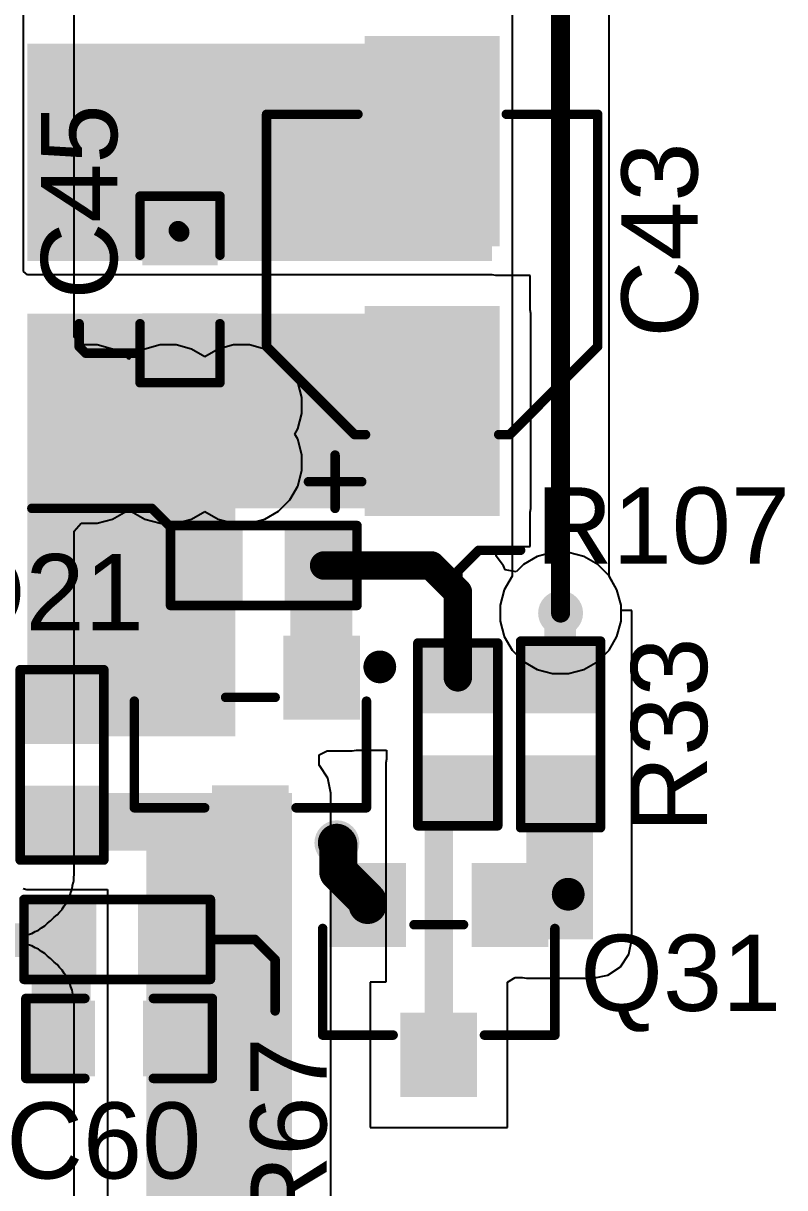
# Model space of a CAD drawing. Header units: millimetres. Extents: x 0 to 214, y 0 to 214.
# Drawn here: x 5.594 to 5.994, y 0.593 to 1.205 of the extents above; entities that cross this region are included whole.
import ezdxf

# ---------------------------------------------------------------- set-up
doc = ezdxf.new("R2010")
doc.units = ezdxf.units.MM
doc.header["$MEASUREMENT"] = 0
for name, color, linetype in [('BottomLayer', 5, 'Continuous'), ('BottomSolder', 6, 'Continuous'), ('TopLayer', 1, 'Continuous'), ('TopOverlay', 2, 'Continuous'), ('TopPaste', 8, 'Continuous'), ('TopSolder', 216, 'Continuous'), ('ViaHoleLayer', 16, 'Continuous')]:
    doc.layers.add(name, color=color, linetype=linetype)
doc.styles.add('Arial', font='', dxfattribs={"height": 0.2})
doc.styles.get('Arial').set_extended_font_data('Arial')

# ---------------------------------------------------------------- blocks, each defined once
blk = doc.blocks.new('SOT_23_217')
at = {"layer": 'TopLayer'}
for points in [[(-0.01614, 0.05748), (0.01614, 0.05748), (0.01614, 0.02126), (-0.01614, 0.02126)], [(-0.05354, -0.02126), (-0.02126, -0.02126), (-0.02126, -0.05748), (-0.05354, -0.05748)], [(0.02126, -0.02126), (0.05354, -0.02126), (0.05354, -0.05748), (0.02126, -0.05748)]]:
    blk.add_hatch(color=1, dxfattribs=at).paths.add_polyline_path(points)
at = {"layer": 'TopPaste'}
for points in [[(-0.01614, 0.05748), (0.01614, 0.05748), (0.01614, 0.02126), (-0.01614, 0.02126)], [(-0.05354, -0.02126), (-0.02126, -0.02126), (-0.02126, -0.05748), (-0.05354, -0.05748)], [(0.02126, -0.02126), (0.05354, -0.02126), (0.05354, -0.05748), (0.02126, -0.05748)]]:
    blk.add_hatch(color=8, dxfattribs=at).paths.add_polyline_path(points)
at = {"layer": 'TopSolder'}
for points in [[(-0.02014, 0.06148), (0.02014, 0.06148), (0.02014, 0.01726), (-0.02014, 0.01726)], [(-0.05754, -0.01726), (-0.01726, -0.01726), (-0.01726, -0.06148), (-0.05754, -0.06148)], [(0.01726, -0.01726), (0.05754, -0.01726), (0.05754, -0.06148), (0.01726, -0.06148)]]:
    blk.add_hatch(color=216, dxfattribs=at).paths.add_polyline_path(points)
at = {"layer": 'TopOverlay', "const_width": 0.005}
for points in [[(-0.024, 0.029), (-0.061, 0.029)], [(-0.061, 0.029), (-0.061, -0.027)], [(0.061, 0.029), (0.024, 0.029)], [(0.061, 0.029), (0.061, -0.027)], [(0.013, -0.029), (-0.013, -0.029)]]:
    blk.add_lwpolyline(points, dxfattribs=at)
at = {"layer": 'TopOverlay'}
for points, const_width in [([(-0.06225, 0.029, 1), (-0.05975, 0.029, 1)], 0.0025), ([(-0.06225, 0.029, 1), (-0.05975, 0.029, 1)], 0.0025), ([(-0.02525, 0.029, 1), (-0.02275, 0.029, 1)], 0.0025), ([(0.02275, 0.029, 1), (0.02525, 0.029, 1)], 0.0025), ([(0.05975, 0.029, 1), (0.06225, 0.029, 1)], 0.0025), ([(0.05975, 0.029, 1), (0.06225, 0.029, 1)], 0.0025), ([(-0.06225, -0.027, 1), (-0.05975, -0.027, 1)], 0.0025), ([(-0.01425, -0.029, 1), (-0.01175, -0.029, 1)], 0.0025), ([(0.01175, -0.029, 1), (0.01425, -0.029, 1)], 0.0025), ([(0.05975, -0.027, 1), (0.06225, -0.027, 1)], 0.0025), ([(-0.06439, -0.045, 1), (-0.07161, -0.045, 1)], 0.01), ([(-0.07411, -0.045, 1), (-0.06911, -0.045, 1)], 0.005), ([(-0.06689, -0.045, 1), (-0.06189, -0.045, 1)], 0.005)]:
    blk.add_lwpolyline(points, format="xyb", close=True, dxfattribs=dict(at, const_width=const_width))
blk = doc.blocks.new('R___0603_229')
at = {"layer": 'TopLayer'}
for points in [[(-0.015, 0.0175), (-0.015, -0.0175), (-0.045, -0.0175), (-0.045, 0.0175)], [(0.045, 0.0175), (0.045, -0.0175), (0.015, -0.0175), (0.015, 0.0175)]]:
    blk.add_hatch(color=1, dxfattribs=at).paths.add_polyline_path(points)
at = {"layer": 'TopPaste'}
for points in [[(-0.015, 0.0175), (-0.015, -0.0175), (-0.045, -0.0175), (-0.045, 0.0175)], [(0.045, 0.0175), (0.045, -0.0175), (0.015, -0.0175), (0.015, 0.0175)]]:
    blk.add_hatch(color=8, dxfattribs=at).paths.add_polyline_path(points)
at = {"layer": 'TopSolder'}
for points in [[(-0.011, 0.0215), (-0.011, -0.0215), (-0.049, -0.0215), (-0.049, 0.0215)], [(0.049, 0.0215), (0.049, -0.0215), (0.011, -0.0215), (0.011, 0.0215)]]:
    blk.add_hatch(color=216, dxfattribs=at).paths.add_polyline_path(points)
at = {"layer": 'TopOverlay', "const_width": 0.005}
for points in [[(-0.048, -0.021), (-0.048, 0.021)], [(0.048, 0.021), (-0.048, 0.021)], [(0.048, -0.021), (0.048, 0.021)], [(0.048, -0.021), (-0.048, -0.021)]]:
    blk.add_lwpolyline(points, dxfattribs=at)
at = {"layer": 'TopOverlay', "const_width": 0.0025}
for points in [[(-0.04925, 0.021, 1), (-0.04675, 0.021, 1)], [(-0.04925, 0.021, 1), (-0.04675, 0.021, 1)], [(0.04675, 0.021, 1), (0.04925, 0.021, 1)], [(0.04675, 0.021, 1), (0.04925, 0.021, 1)], [(-0.04925, -0.021, 1), (-0.04675, -0.021, 1)], [(-0.04925, -0.021, 1), (-0.04675, -0.021, 1)], [(0.04675, -0.021, 1), (0.04925, -0.021, 1)], [(0.04675, -0.021, 1), (0.04925, -0.021, 1)]]:
    blk.add_lwpolyline(points, format="xyb", close=True, dxfattribs=at)
blk = doc.blocks.new('RES_0603_284')
at = {"layer": 'TopLayer'}
for points in [[(-0.015, 0.0175), (-0.015, -0.0175), (-0.045, -0.0175), (-0.045, 0.0175)], [(0.045, 0.0175), (0.045, -0.0175), (0.015, -0.0175), (0.015, 0.0175)]]:
    blk.add_hatch(color=1, dxfattribs=at).paths.add_polyline_path(points)
at = {"layer": 'TopPaste'}
for points in [[(-0.015, 0.0175), (-0.015, -0.0175), (-0.045, -0.0175), (-0.045, 0.0175)], [(0.045, 0.0175), (0.045, -0.0175), (0.015, -0.0175), (0.015, 0.0175)]]:
    blk.add_hatch(color=8, dxfattribs=at).paths.add_polyline_path(points)
at = {"layer": 'TopSolder'}
for points in [[(-0.011, 0.0215), (-0.011, -0.0215), (-0.049, -0.0215), (-0.049, 0.0215)], [(0.049, 0.0215), (0.049, -0.0215), (0.011, -0.0215), (0.011, 0.0215)]]:
    blk.add_hatch(color=216, dxfattribs=at).paths.add_polyline_path(points)
at = {"layer": 'TopOverlay', "const_width": 0.005}
for points in [[(-0.049, -0.021), (-0.049, 0.021)], [(0.049, 0.021), (-0.049, 0.021)], [(0.049, -0.021), (0.049, 0.021)], [(0.049, -0.021), (-0.049, -0.021)]]:
    blk.add_lwpolyline(points, dxfattribs=at)
at = {"layer": 'TopOverlay', "const_width": 0.0025}
for points in [[(-0.05025, 0.021, 1), (-0.04775, 0.021, 1)], [(-0.05025, 0.021, 1), (-0.04775, 0.021, 1)], [(0.04775, 0.021, 1), (0.05025, 0.021, 1)], [(0.04775, 0.021, 1), (0.05025, 0.021, 1)], [(-0.05025, -0.021, 1), (-0.04775, -0.021, 1)], [(-0.05025, -0.021, 1), (-0.04775, -0.021, 1)], [(0.04775, -0.021, 1), (0.05025, -0.021, 1)], [(0.04775, -0.021, 1), (0.05025, -0.021, 1)]]:
    blk.add_lwpolyline(points, format="xyb", close=True, dxfattribs=at)
blk = doc.blocks.new('S______B______358')
at = {"layer": 'TopLayer'}
for points in [[(-0.045, -0.0175), (-0.045, 0.0175), (-0.015, 0.0175), (-0.015, -0.0175)], [(0.015, -0.0175), (0.015, 0.0175), (0.045, 0.0175), (0.045, -0.0175)]]:
    blk.add_hatch(color=1, dxfattribs=at).paths.add_polyline_path(points)
at = {"layer": 'TopPaste'}
for points in [[(-0.045, -0.0175), (-0.045, 0.0175), (-0.015, 0.0175), (-0.015, -0.0175)], [(0.015, -0.0175), (0.015, 0.0175), (0.045, 0.0175), (0.045, -0.0175)]]:
    blk.add_hatch(color=8, dxfattribs=at).paths.add_polyline_path(points)
at = {"layer": 'TopSolder'}
for points in [[(-0.049, -0.0215), (-0.049, 0.0215), (-0.011, 0.0215), (-0.011, -0.0215)], [(0.011, -0.0215), (0.011, 0.0215), (0.049, 0.0215), (0.049, -0.0215)]]:
    blk.add_hatch(color=216, dxfattribs=at).paths.add_polyline_path(points)
at = {"layer": 'TopOverlay', "const_width": 0.005}
for points in [[(-0.05, -0.022), (-0.05, 0.022)], [(0.05, 0.022), (-0.05, 0.022)], [(0.05, -0.022), (0.05, 0.022)], [(0.05, -0.022), (-0.05, -0.022)]]:
    blk.add_lwpolyline(points, dxfattribs=at)
at = {"layer": 'TopOverlay', "const_width": 0.0025}
for points in [[(-0.05125, 0.022, 1), (-0.04875, 0.022, 1)], [(-0.05125, 0.022, 1), (-0.04875, 0.022, 1)], [(0.04875, 0.022, 1), (0.05125, 0.022, 1)], [(0.04875, 0.022, 1), (0.05125, 0.022, 1)], [(-0.05125, -0.022, 1), (-0.04875, -0.022, 1)], [(-0.05125, -0.022, 1), (-0.04875, -0.022, 1)], [(0.04875, -0.022, 1), (0.05125, -0.022, 1)], [(0.04875, -0.022, 1), (0.05125, -0.022, 1)]]:
    blk.add_lwpolyline(points, format="xyb", close=True, dxfattribs=at)
blk = doc.blocks.new('RES_0603_368')
at = {"layer": 'TopLayer'}
for points in [[(-0.015, 0.0175), (-0.015, -0.0175), (-0.045, -0.0175), (-0.045, 0.0175)], [(0.045, 0.0175), (0.045, -0.0175), (0.015, -0.0175), (0.015, 0.0175)]]:
    blk.add_hatch(color=1, dxfattribs=at).paths.add_polyline_path(points)
at = {"layer": 'TopPaste'}
for points in [[(-0.015, 0.0175), (-0.015, -0.0175), (-0.045, -0.0175), (-0.045, 0.0175)], [(0.045, 0.0175), (0.045, -0.0175), (0.015, -0.0175), (0.015, 0.0175)]]:
    blk.add_hatch(color=8, dxfattribs=at).paths.add_polyline_path(points)
at = {"layer": 'TopSolder'}
for points in [[(-0.011, 0.0215), (-0.011, -0.0215), (-0.049, -0.0215), (-0.049, 0.0215)], [(0.049, 0.0215), (0.049, -0.0215), (0.011, -0.0215), (0.011, 0.0215)]]:
    blk.add_hatch(color=216, dxfattribs=at).paths.add_polyline_path(points)
at = {"layer": 'TopOverlay', "const_width": 0.005}
for points in [[(-0.049, 0.021), (-0.049, -0.021)], [(0.049, 0.021), (-0.049, 0.021)], [(0.049, 0.021), (0.049, -0.021)], [(0.049, -0.021), (-0.049, -0.021)]]:
    blk.add_lwpolyline(points, dxfattribs=at)
at = {"layer": 'TopOverlay', "const_width": 0.0025}
for points in [[(-0.05025, 0.021, 1), (-0.04775, 0.021, 1)], [(-0.05025, 0.021, 1), (-0.04775, 0.021, 1)], [(0.04775, 0.021, 1), (0.05025, 0.021, 1)], [(0.04775, 0.021, 1), (0.05025, 0.021, 1)], [(-0.05025, -0.021, 1), (-0.04775, -0.021, 1)], [(-0.05025, -0.021, 1), (-0.04775, -0.021, 1)], [(0.04775, -0.021, 1), (0.05025, -0.021, 1)], [(0.04775, -0.021, 1), (0.05025, -0.021, 1)]]:
    blk.add_lwpolyline(points, format="xyb", close=True, dxfattribs=at)
blk = doc.blocks.new('RES_0603_369')
at = {"layer": 'TopLayer'}
for points in [[(-0.015, 0.0175), (-0.015, -0.0175), (-0.045, -0.0175), (-0.045, 0.0175)], [(0.045, 0.0175), (0.045, -0.0175), (0.015, -0.0175), (0.015, 0.0175)]]:
    blk.add_hatch(color=1, dxfattribs=at).paths.add_polyline_path(points)
at = {"layer": 'TopPaste'}
for points in [[(-0.015, 0.0175), (-0.015, -0.0175), (-0.045, -0.0175), (-0.045, 0.0175)], [(0.045, 0.0175), (0.045, -0.0175), (0.015, -0.0175), (0.015, 0.0175)]]:
    blk.add_hatch(color=8, dxfattribs=at).paths.add_polyline_path(points)
at = {"layer": 'TopSolder'}
for points in [[(-0.011, 0.0215), (-0.011, -0.0215), (-0.049, -0.0215), (-0.049, 0.0215)], [(0.049, 0.0215), (0.049, -0.0215), (0.011, -0.0215), (0.011, 0.0215)]]:
    blk.add_hatch(color=216, dxfattribs=at).paths.add_polyline_path(points)
at = {"layer": 'TopOverlay', "const_width": 0.005}
for points in [[(0.049, 0.021), (-0.049, 0.021)], [(-0.049, 0.021), (-0.049, -0.021)], [(0.049, 0.021), (0.049, -0.021)], [(0.049, -0.021), (-0.049, -0.021)]]:
    blk.add_lwpolyline(points, dxfattribs=at)
at = {"layer": 'TopOverlay', "const_width": 0.0025}
for points in [[(-0.05025, 0.021, 1), (-0.04775, 0.021, 1)], [(-0.05025, 0.021, 1), (-0.04775, 0.021, 1)], [(0.04775, 0.021, 1), (0.05025, 0.021, 1)], [(0.04775, 0.021, 1), (0.05025, 0.021, 1)], [(-0.05025, -0.021, 1), (-0.04775, -0.021, 1)], [(-0.05025, -0.021, 1), (-0.04775, -0.021, 1)], [(0.04775, -0.021, 1), (0.05025, -0.021, 1)], [(0.04775, -0.021, 1), (0.05025, -0.021, 1)]]:
    blk.add_lwpolyline(points, format="xyb", close=True, dxfattribs=at)
blk = doc.blocks.new('SOT_23_372')
at = {"layer": 'TopLayer'}
for points in [[(-0.01614, 0.05748), (0.01614, 0.05748), (0.01614, 0.02126), (-0.01614, 0.02126)], [(-0.05354, -0.02126), (-0.02126, -0.02126), (-0.02126, -0.05748), (-0.05354, -0.05748)], [(0.02126, -0.02126), (0.05354, -0.02126), (0.05354, -0.05748), (0.02126, -0.05748)]]:
    blk.add_hatch(color=1, dxfattribs=at).paths.add_polyline_path(points)
at = {"layer": 'TopPaste'}
for points in [[(-0.01614, 0.05748), (0.01614, 0.05748), (0.01614, 0.02126), (-0.01614, 0.02126)], [(-0.05354, -0.02126), (-0.02126, -0.02126), (-0.02126, -0.05748), (-0.05354, -0.05748)], [(0.02126, -0.02126), (0.05354, -0.02126), (0.05354, -0.05748), (0.02126, -0.05748)]]:
    blk.add_hatch(color=8, dxfattribs=at).paths.add_polyline_path(points)
at = {"layer": 'TopSolder'}
for points in [[(-0.02014, 0.06148), (0.02014, 0.06148), (0.02014, 0.01726), (-0.02014, 0.01726)], [(-0.05754, -0.01726), (-0.01726, -0.01726), (-0.01726, -0.06148), (-0.05754, -0.06148)], [(0.01726, -0.01726), (0.05754, -0.01726), (0.05754, -0.06148), (0.01726, -0.06148)]]:
    blk.add_hatch(color=216, dxfattribs=at).paths.add_polyline_path(points)
at = {"layer": 'TopOverlay', "const_width": 0.005}
for points in [[(-0.024, 0.029), (-0.061, 0.029)], [(-0.061, 0.029), (-0.061, -0.027)], [(0.061, 0.029), (0.024, 0.029)], [(0.061, 0.029), (0.061, -0.027)], [(0.013, -0.029), (-0.013, -0.029)]]:
    blk.add_lwpolyline(points, dxfattribs=at)
at = {"layer": 'TopOverlay'}
for points, const_width in [([(-0.06225, 0.029, 1), (-0.05975, 0.029, 1)], 0.0025), ([(-0.06225, 0.029, 1), (-0.05975, 0.029, 1)], 0.0025), ([(-0.02525, 0.029, 1), (-0.02275, 0.029, 1)], 0.0025), ([(0.02275, 0.029, 1), (0.02525, 0.029, 1)], 0.0025), ([(0.05975, 0.029, 1), (0.06225, 0.029, 1)], 0.0025), ([(0.05975, 0.029, 1), (0.06225, 0.029, 1)], 0.0025), ([(-0.06225, -0.027, 1), (-0.05975, -0.027, 1)], 0.0025), ([(-0.01425, -0.029, 1), (-0.01175, -0.029, 1)], 0.0025), ([(0.01175, -0.029, 1), (0.01425, -0.029, 1)], 0.0025), ([(0.05975, -0.027, 1), (0.06225, -0.027, 1)], 0.0025), ([(-0.06439, -0.045, 1), (-0.07161, -0.045, 1)], 0.01), ([(-0.07411, -0.045, 1), (-0.06911, -0.045, 1)], 0.005), ([(-0.06689, -0.045, 1), (-0.06189, -0.045, 1)], 0.005)]:
    blk.add_lwpolyline(points, format="xyb", close=True, dxfattribs=dict(at, const_width=const_width))
blk = doc.blocks.new('C__0603_376')
at = {"layer": 'TopLayer'}
for points in [[(-0.015, 0.0175), (-0.015, -0.0175), (-0.045, -0.0175), (-0.045, 0.0175)], [(0.045, 0.0175), (0.045, -0.0175), (0.015, -0.0175), (0.015, 0.0175)]]:
    blk.add_hatch(color=1, dxfattribs=at).paths.add_polyline_path(points)
at = {"layer": 'TopPaste'}
for points in [[(-0.015, 0.0175), (-0.015, -0.0175), (-0.045, -0.0175), (-0.045, 0.0175)], [(0.045, 0.0175), (0.045, -0.0175), (0.015, -0.0175), (0.015, 0.0175)]]:
    blk.add_hatch(color=8, dxfattribs=at).paths.add_polyline_path(points)
at = {"layer": 'TopSolder'}
for points in [[(-0.01264, 0.01986), (-0.01264, -0.01986), (-0.04736, -0.01986), (-0.04736, 0.01986)], [(0.04736, 0.01986), (0.04736, -0.01986), (0.01264, -0.01986), (0.01264, 0.01986)]]:
    blk.add_hatch(color=216, dxfattribs=at).paths.add_polyline_path(points)
at = {"layer": 'TopOverlay', "const_width": 0.005}
for points in [[(-0.049, 0.021), (-0.018, 0.021)], [(-0.049, -0.021), (-0.049, 0.021)], [(0.018, 0.021), (0.049, 0.021)], [(0.049, -0.021), (0.049, 0.021)], [(-0.049, -0.021), (-0.018, -0.021)], [(0.018, -0.021), (0.049, -0.021)]]:
    blk.add_lwpolyline(points, dxfattribs=at)
at = {"layer": 'TopOverlay', "const_width": 0.0025}
for points in [[(-0.05025, 0.021, 1), (-0.04775, 0.021, 1)], [(-0.05025, 0.021, 1), (-0.04775, 0.021, 1)], [(-0.01925, 0.021, 1), (-0.01675, 0.021, 1)], [(0.01675, 0.021, 1), (0.01925, 0.021, 1)], [(0.04775, 0.021, 1), (0.05025, 0.021, 1)], [(0.04775, 0.021, 1), (0.05025, 0.021, 1)], [(-0.05025, -0.021, 1), (-0.04775, -0.021, 1)], [(-0.05025, -0.021, 1), (-0.04775, -0.021, 1)], [(-0.01925, -0.021, 1), (-0.01675, -0.021, 1)], [(0.01675, -0.021, 1), (0.01925, -0.021, 1)], [(0.04775, -0.021, 1), (0.05025, -0.021, 1)], [(0.04775, -0.021, 1), (0.05025, -0.021, 1)]]:
    blk.add_lwpolyline(points, format="xyb", close=True, dxfattribs=at)
blk = doc.blocks.new('C__0603_452')
at = {"layer": 'TopLayer'}
for points in [[(-0.015, 0.0175), (-0.015, -0.0175), (-0.045, -0.0175), (-0.045, 0.0175)], [(0.045, 0.0175), (0.045, -0.0175), (0.015, -0.0175), (0.015, 0.0175)]]:
    blk.add_hatch(color=1, dxfattribs=at).paths.add_polyline_path(points)
at = {"layer": 'TopPaste'}
for points in [[(-0.015, 0.0175), (-0.015, -0.0175), (-0.045, -0.0175), (-0.045, 0.0175)], [(0.045, 0.0175), (0.045, -0.0175), (0.015, -0.0175), (0.015, 0.0175)]]:
    blk.add_hatch(color=8, dxfattribs=at).paths.add_polyline_path(points)
at = {"layer": 'TopSolder'}
for points in [[(-0.01264, 0.01986), (-0.01264, -0.01986), (-0.04736, -0.01986), (-0.04736, 0.01986)], [(0.04736, 0.01986), (0.04736, -0.01986), (0.01264, -0.01986), (0.01264, 0.01986)]]:
    blk.add_hatch(color=216, dxfattribs=at).paths.add_polyline_path(points)
at = {"layer": 'TopOverlay', "const_width": 0.005}
for points in [[(-0.049, 0.021), (-0.049, -0.021)], [(-0.049, 0.021), (-0.018, 0.021)], [(0.018, 0.021), (0.049, 0.021)], [(0.049, 0.021), (0.049, -0.021)], [(-0.049, -0.021), (-0.018, -0.021)], [(0.018, -0.021), (0.049, -0.021)]]:
    blk.add_lwpolyline(points, dxfattribs=at)
at = {"layer": 'TopOverlay', "const_width": 0.0025}
for points in [[(-0.05025, 0.021, 1), (-0.04775, 0.021, 1)], [(-0.05025, 0.021, 1), (-0.04775, 0.021, 1)], [(-0.01925, 0.021, 1), (-0.01675, 0.021, 1)], [(0.01675, 0.021, 1), (0.01925, 0.021, 1)], [(0.04775, 0.021, 1), (0.05025, 0.021, 1)], [(0.04775, 0.021, 1), (0.05025, 0.021, 1)], [(-0.05025, -0.021, 1), (-0.04775, -0.021, 1)], [(-0.05025, -0.021, 1), (-0.04775, -0.021, 1)], [(-0.01925, -0.021, 1), (-0.01675, -0.021, 1)], [(0.01675, -0.021, 1), (0.01925, -0.021, 1)], [(0.04775, -0.021, 1), (0.05025, -0.021, 1)], [(0.04775, -0.021, 1), (0.05025, -0.021, 1)]]:
    blk.add_lwpolyline(points, format="xyb", close=True, dxfattribs=at)
blk = doc.blocks.new('RVT1E100M0405__454')
at = {"layer": 'TopLayer'}
for points in [[(-0.12205, 0.0315), (-0.01969, 0.0315), (-0.01969, -0.0315), (-0.12205, -0.0315)], [(0.01969, 0.0315), (0.12205, 0.0315), (0.12205, -0.0315), (0.01969, -0.0315)]]:
    blk.add_hatch(color=1, dxfattribs=at).paths.add_polyline_path(points)
at = {"layer": 'TopPaste'}
for points in [[(-0.12205, 0.0315), (-0.01969, 0.0315), (-0.01969, -0.0315), (-0.12205, -0.0315)], [(0.01969, 0.0315), (0.12205, 0.0315), (0.12205, -0.0315), (0.01969, -0.0315)]]:
    blk.add_hatch(color=8, dxfattribs=at).paths.add_polyline_path(points)
at = {"layer": 'TopSolder'}
for points in [[(-0.12605, 0.0355), (-0.01569, 0.0355), (-0.01569, -0.0355), (-0.12605, -0.0355)], [(0.01569, 0.0355), (0.12605, 0.0355), (0.12605, -0.0355), (0.01569, -0.0355)]]:
    blk.add_hatch(color=216, dxfattribs=at).paths.add_polyline_path(points)
at = {"layer": 'TopOverlay', "const_width": 0.005}
for points in [[(-0.037, 0.087), (-0.08325, 0.04075)], [(-0.037, 0.087), (0.085, 0.087)], [(0.085, 0.087), (0.085, 0.039)], [(-0.108, 0.065), (-0.108, 0.037)], [(-0.122, 0.051), (-0.094, 0.051)], [(-0.08325, 0.04075), (-0.08325, 0.035)], [(-0.08325, -0.035), (-0.08325, -0.04075)], [(0.085, -0.039), (0.085, -0.087)], [(-0.08325, -0.04075), (-0.037, -0.087)], [(-0.037, -0.087), (0.085, -0.087)]]:
    blk.add_lwpolyline(points, dxfattribs=at)
at = {"layer": 'TopOverlay', "const_width": 0.0025}
for points in [[(-0.03825, 0.087, 1), (-0.03575, 0.087, 1)], [(-0.03825, 0.087, 1), (-0.03575, 0.087, 1)], [(0.08375, 0.087, 1), (0.08625, 0.087, 1)], [(0.08375, 0.087, 1), (0.08625, 0.087, 1)], [(-0.10925, 0.065, 1), (-0.10675, 0.065, 1)], [(-0.12325, 0.051, 1), (-0.12075, 0.051, 1)], [(-0.09525, 0.051, 1), (-0.09275, 0.051, 1)], [(-0.0845, 0.04075, 1), (-0.082, 0.04075, 1)], [(-0.0845, 0.04075, 1), (-0.082, 0.04075, 1)], [(-0.10925, 0.037, 1), (-0.10675, 0.037, 1)], [(-0.0845, 0.035, 1), (-0.082, 0.035, 1)], [(0.08375, 0.039, 1), (0.08625, 0.039, 1)], [(-0.0845, -0.035, 1), (-0.082, -0.035, 1)], [(0.08375, -0.039, 1), (0.08625, -0.039, 1)], [(-0.0845, -0.04075, 1), (-0.082, -0.04075, 1)], [(-0.0845, -0.04075, 1), (-0.082, -0.04075, 1)], [(-0.03825, -0.087, 1), (-0.03575, -0.087, 1)], [(-0.03825, -0.087, 1), (-0.03575, -0.087, 1)], [(0.08375, -0.087, 1), (0.08625, -0.087, 1)], [(0.08375, -0.087, 1), (0.08625, -0.087, 1)]]:
    blk.add_lwpolyline(points, format="xyb", close=True, dxfattribs=at)

msp = doc.modelspace()

# ---------------------------------------------------------------- hatches: boundary and pattern name
at = {"layer": 'BottomLayer'}
h = msp.add_hatch(color=5, dxfattribs=at)
edge = h.paths.add_edge_path()
edge.add_arc((5.72637, 1.1719), 0.01181, 0, 360)
h = msp.add_hatch(color=5, dxfattribs=at)
edge = h.paths.add_edge_path()
edge.add_arc((5.76037, 1.1719), 0.01181, 0, 360)
h = msp.add_hatch(color=5, dxfattribs=at)
edge = h.paths.add_edge_path()
edge.add_arc((5.72637, 1.1379), 0.01181, 0, 360)
h = msp.add_hatch(color=5, dxfattribs=at)
edge = h.paths.add_edge_path()
edge.add_arc((5.76137, 1.1369), 0.01181, 0, 360)
h = msp.add_hatch(color=5, dxfattribs=at)
edge = h.paths.add_edge_path()
edge.add_arc((5.72637, 1.1029), 0.01181, 0, 360)
h = msp.add_hatch(color=5, dxfattribs=at)
edge = h.paths.add_edge_path()
edge.add_arc((5.76037, 1.1029), 0.01181, 0, 360)
h = msp.add_hatch(color=5, dxfattribs=at)
edge = h.paths.add_edge_path()
edge.add_arc((5.62817, 1.00403), 0.01181, 0, 360)
h = msp.add_hatch(color=5, dxfattribs=at)
edge = h.paths.add_edge_path()
edge.add_arc((5.66964, 1.00403), 0.01181, 0, 360)
h = msp.add_hatch(color=5, dxfattribs=at)
edge = h.paths.add_edge_path()
edge.add_arc((5.70814, 1.00403), 0.01181, 0, 360)
h = msp.add_hatch(color=5, dxfattribs=at)
edge = h.paths.add_edge_path()
edge.add_arc((5.62817, 0.97403), 0.01181, 0, 360)
h = msp.add_hatch(color=5, dxfattribs=at)
edge = h.paths.add_edge_path()
edge.add_arc((5.66964, 0.97403), 0.01181, 0, 360)
h = msp.add_hatch(color=5, dxfattribs=at)
edge = h.paths.add_edge_path()
edge.add_arc((5.70814, 0.97403), 0.01181, 0, 360)
h = msp.add_hatch(color=5, dxfattribs=at)
edge = h.paths.add_edge_path()
edge.add_arc((5.87587, 0.89503), 0.01181, 0, 360)
h = msp.add_hatch(color=5, dxfattribs=at)
edge = h.paths.add_edge_path()
edge.add_arc((5.75832, 0.77438), 0.01181, 0, 360)
at = {"layer": 'BottomSolder'}
h = msp.add_hatch(color=6, dxfattribs=at)
edge = h.paths.add_edge_path()
edge.add_arc((5.76137, 1.1369), 0.00591, 0, 360)
h = msp.add_hatch(color=6, dxfattribs=at)
edge = h.paths.add_edge_path()
edge.add_arc((5.87587, 0.89503), 0.00591, 0, 360)
h = msp.add_hatch(color=6, dxfattribs=at)
edge = h.paths.add_edge_path()
edge.add_arc((5.75832, 0.77438), 0.00591, 0, 360)
at = {"layer": 'TopLayer'}
for points in [[(5.59567, 1.08003), (5.83986, 1.08003), (5.83986, 1.19408), (5.59567, 1.19408)], [(5.59567, 0.94999), (5.83986, 0.94999), (5.83986, 1.05235), (5.59567, 1.05235)], [(5.59567, 0.83031), (5.70487, 0.83031), (5.70487, 1.05003), (5.59567, 1.05003)], [(5.73387, 0.84303), (5.76641, 0.84303), (5.76641, 0.93753), (5.73387, 0.93753)], [(5.86738, 0.84631), (5.88403, 0.84631), (5.88403, 0.89503), (5.86738, 0.89503)], [(5.80437, 0.66299), (5.81937, 0.66299), (5.81937, 0.8163), (5.80437, 0.8163)], [(5.85791, 0.72362), (5.89291, 0.72362), (5.89291, 0.81566), (5.85791, 0.81566)], [(5.59537, 0.77031), (5.73478, 0.77031), (5.73478, 0.80051), (5.59537, 0.80051)], [(5.6581, 0.33262), (5.73478, 0.33262), (5.73478, 0.80051), (5.6581, 0.80051)], [(5.59787, 0.65412), (5.62887, 0.65412), (5.62887, 0.74112), (5.59787, 0.74112)], [(5.61124, 0.7321), (5.58021, 0.7321), (5.58021, 0.71438), (5.61124, 0.71438)]]:
    msp.add_hatch(color=1, dxfattribs=at).paths.add_polyline_path(points)
h = msp.add_hatch(color=1, dxfattribs=at)
edge = h.paths.add_edge_path()
edge.add_arc((5.72637, 1.1719), 0.01181, 0, 360)
h = msp.add_hatch(color=1, dxfattribs=at)
edge = h.paths.add_edge_path()
edge.add_arc((5.76037, 1.1719), 0.01181, 0, 360)
h = msp.add_hatch(color=1, dxfattribs=at)
edge = h.paths.add_edge_path()
edge.add_arc((5.72637, 1.1379), 0.01181, 0, 360)
h = msp.add_hatch(color=1, dxfattribs=at)
edge = h.paths.add_edge_path()
edge.add_arc((5.76137, 1.1369), 0.01181, 0, 360)
h = msp.add_hatch(color=1, dxfattribs=at)
edge = h.paths.add_edge_path()
edge.add_arc((5.72637, 1.1029), 0.01181, 0, 360)
h = msp.add_hatch(color=1, dxfattribs=at)
edge = h.paths.add_edge_path()
edge.add_arc((5.76037, 1.1029), 0.01181, 0, 360)
h = msp.add_hatch(color=1, dxfattribs=at)
edge = h.paths.add_edge_path()
edge.add_arc((5.62817, 1.00403), 0.01181, 0, 360)
h = msp.add_hatch(color=1, dxfattribs=at)
edge = h.paths.add_edge_path()
edge.add_arc((5.66964, 1.00403), 0.01181, 0, 360)
h = msp.add_hatch(color=1, dxfattribs=at)
edge = h.paths.add_edge_path()
edge.add_arc((5.70814, 1.00403), 0.01181, 0, 360)
h = msp.add_hatch(color=1, dxfattribs=at)
edge = h.paths.add_edge_path()
edge.add_arc((5.62817, 0.97403), 0.01181, 0, 360)
h = msp.add_hatch(color=1, dxfattribs=at)
edge = h.paths.add_edge_path()
edge.add_arc((5.66964, 0.97403), 0.01181, 0, 360)
h = msp.add_hatch(color=1, dxfattribs=at)
edge = h.paths.add_edge_path()
edge.add_arc((5.70814, 0.97403), 0.01181, 0, 360)
h = msp.add_hatch(color=1, dxfattribs=at)
edge = h.paths.add_edge_path()
edge.add_arc((5.87587, 0.89503), 0.01181, 0, 360)
h = msp.add_hatch(color=1, dxfattribs=at)
edge = h.paths.add_edge_path()
edge.add_arc((5.75832, 0.77438), 0.01181, 0, 360)
at = {"layer": 'TopSolder'}
h = msp.add_hatch(color=216, dxfattribs=at)
edge = h.paths.add_edge_path()
edge.add_arc((5.76137, 1.1369), 0.00591, 0, 360)
h = msp.add_hatch(color=216, dxfattribs=at)
edge = h.paths.add_edge_path()
edge.add_arc((5.87587, 0.89503), 0.00591, 0, 360)
h = msp.add_hatch(color=216, dxfattribs=at)
edge = h.paths.add_edge_path()
edge.add_arc((5.75832, 0.77438), 0.00591, 0, 360)
at = {"layer": 'ViaHoleLayer'}
h = msp.add_hatch(color=16, dxfattribs=at)
edge = h.paths.add_edge_path()
edge.add_arc((5.72637, 1.1719), 0.00591, 0, 360)
h = msp.add_hatch(color=16, dxfattribs=at)
edge = h.paths.add_edge_path()
edge.add_arc((5.76037, 1.1719), 0.00591, 0, 360)
h = msp.add_hatch(color=16, dxfattribs=at)
edge = h.paths.add_edge_path()
edge.add_arc((5.72637, 1.1379), 0.00591, 0, 360)
h = msp.add_hatch(color=16, dxfattribs=at)
edge = h.paths.add_edge_path()
edge.add_arc((5.76137, 1.1369), 0.00591, 0, 360)
h = msp.add_hatch(color=16, dxfattribs=at)
edge = h.paths.add_edge_path()
edge.add_arc((5.72637, 1.1029), 0.00591, 0, 360)
h = msp.add_hatch(color=16, dxfattribs=at)
edge = h.paths.add_edge_path()
edge.add_arc((5.76037, 1.1029), 0.00591, 0, 360)
h = msp.add_hatch(color=16, dxfattribs=at)
edge = h.paths.add_edge_path()
edge.add_arc((5.62817, 1.00403), 0.00591, 0, 360)
h = msp.add_hatch(color=16, dxfattribs=at)
edge = h.paths.add_edge_path()
edge.add_arc((5.66964, 1.00403), 0.00591, 0, 360)
h = msp.add_hatch(color=16, dxfattribs=at)
edge = h.paths.add_edge_path()
edge.add_arc((5.70814, 1.00403), 0.00591, 0, 360)
h = msp.add_hatch(color=16, dxfattribs=at)
edge = h.paths.add_edge_path()
edge.add_arc((5.62817, 0.97403), 0.00591, 0, 360)
h = msp.add_hatch(color=16, dxfattribs=at)
edge = h.paths.add_edge_path()
edge.add_arc((5.66964, 0.97403), 0.00591, 0, 360)
h = msp.add_hatch(color=16, dxfattribs=at)
edge = h.paths.add_edge_path()
edge.add_arc((5.70814, 0.97403), 0.00591, 0, 360)
h = msp.add_hatch(color=16, dxfattribs=at)
edge = h.paths.add_edge_path()
edge.add_arc((5.87587, 0.89503), 0.00591, 0, 360)
h = msp.add_hatch(color=16, dxfattribs=at)
edge = h.paths.add_edge_path()
edge.add_arc((5.75832, 0.77438), 0.00591, 0, 360)

# ---------------------------------------------------------------- linework, layer by layer
at = {"layer": 'BottomLayer'}
for p, q in [((5.90136, 0.91451), (5.90136, 1.87703)), ((5.85038, 1.86647), (5.85038, 0.91451)), ((5.62026, 1.04002), (5.62026, 1.31823)), ((5.62398, 1.03585), (5.62026, 1.04002)), ((5.63236, 1.03585), (5.62398, 1.03585)), ((5.64045, 1.03368), (5.63236, 1.03585)), ((5.6477, 1.02949), (5.64045, 1.03368)), ((5.65736, 1.03368), (5.65011, 1.02949)), ((5.66545, 1.03585), (5.65736, 1.03368)), ((5.67383, 1.03585), (5.66545, 1.03585)), ((5.68192, 1.03368), (5.67383, 1.03585)), ((5.68889, 1.02965), (5.68192, 1.03368)), ((5.69586, 1.03368), (5.68889, 1.02965)), ((5.70395, 1.03585), (5.69586, 1.03368)), ((5.71233, 1.03585), (5.70395, 1.03585)), ((5.72042, 1.03368), (5.71233, 1.03585)), ((5.72767, 1.02949), (5.72042, 1.03368)), ((5.64891, 1.02829), (5.6477, 1.02949)), ((5.65011, 1.02949), (5.64891, 1.02829)), ((5.7336, 1.02357), (5.72767, 1.02949)), ((5.73778, 1.01631), (5.7336, 1.02357)), ((5.73995, 1.00822), (5.73778, 1.01631)), ((5.73995, 0.99985), (5.73995, 1.00822)), ((5.73778, 0.99176), (5.73995, 0.99985)), ((5.73621, 0.98903), (5.73778, 0.99176)), ((5.73778, 0.98631), (5.73621, 0.98903)), ((5.73995, 0.97822), (5.73778, 0.98631)), ((5.73995, 0.96985), (5.73995, 0.97822)), ((5.73778, 0.96176), (5.73995, 0.96985)), ((5.7336, 0.9545), (5.73778, 0.96176)), ((5.72767, 0.94858), (5.7336, 0.9545)), ((5.64045, 0.94439), (5.6477, 0.94858)), ((5.6477, 0.94858), (5.64891, 0.94978)), ((5.64891, 0.94978), (5.65011, 0.94858)), ((5.65011, 0.94858), (5.65736, 0.94439)), ((5.68192, 0.94439), (5.68889, 0.94842)), ((5.68889, 0.94842), (5.69586, 0.94439)), ((5.72042, 0.94439), (5.72767, 0.94858)), ((5.62026, 0.93804), (5.62398, 0.94222)), ((5.62398, 0.94222), (5.63236, 0.94222)), ((5.63236, 0.94222), (5.64045, 0.94439)), ((5.65736, 0.94439), (5.66545, 0.94222)), ((5.66545, 0.94222), (5.67383, 0.94222)), ((5.67383, 0.94222), (5.68192, 0.94439)), ((5.69586, 0.94439), (5.70395, 0.94222)), ((5.70395, 0.94222), (5.71233, 0.94222)), ((5.71233, 0.94222), (5.72042, 0.94439)), ((5.62026, 0.75792), (5.62026, 0.93804)), ((5.85038, 0.91451), (5.84622, 0.90731)), ((5.90551, 0.90731), (5.90136, 0.91451)), ((5.84622, 0.90731), (5.84406, 0.89922)), ((5.90768, 0.89922), (5.90551, 0.90731)), ((5.84406, 0.89922), (5.84406, 0.89085)), ((5.90768, 0.89085), (5.90768, 0.89922)), ((5.84406, 0.89085), (5.84622, 0.88276)), ((5.90551, 0.88276), (5.90768, 0.89085)), ((5.84622, 0.88276), (5.85041, 0.8755)), ((5.90132, 0.8755), (5.90551, 0.88276)), ((5.85041, 0.8755), (5.85634, 0.86958)), ((5.8954, 0.86958), (5.90132, 0.8755)), ((5.85634, 0.86958), (5.86359, 0.86539)), ((5.88815, 0.86539), (5.8954, 0.86958)), ((5.86359, 0.86539), (5.87168, 0.86322)), ((5.87168, 0.86322), (5.88006, 0.86322)), ((5.88006, 0.86322), (5.88815, 0.86539)), ((5.61947, 0.75189), (5.61995, 0.75364)), ((5.61995, 0.75364), (5.61996, 0.75381)), ((5.61996, 0.75381), (5.62, 0.75397)), ((5.62, 0.75595), (5.62026, 0.75792)), ((5.62, 0.75397), (5.62, 0.75595)), ((5.61783, 0.74604), (5.61787, 0.7462)), ((5.61787, 0.7462), (5.61796, 0.74634)), ((5.61796, 0.74634), (5.61847, 0.74826)), ((5.61847, 0.74826), (5.61923, 0.75009)), ((5.61923, 0.75009), (5.61947, 0.75189)), ((5.61401, 0.7395), (5.615, 0.74122)), ((5.615, 0.74122), (5.6162, 0.74279)), ((5.6162, 0.74279), (5.6169, 0.74447)), ((5.6169, 0.74447), (5.61783, 0.74604)), ((5.60842, 0.73392), (5.60982, 0.73532)), ((5.60982, 0.73532), (5.6114, 0.73653)), ((5.6114, 0.73653), (5.6125, 0.73797)), ((5.6125, 0.73797), (5.6138, 0.73924)), ((5.6138, 0.73924), (5.61389, 0.73939)), ((5.61389, 0.73939), (5.61401, 0.7395)), ((5.59977, 0.7278), (5.6016, 0.72856)), ((5.6016, 0.72856), (5.60317, 0.72976)), ((5.60317, 0.72976), (5.60489, 0.73075)), ((5.60489, 0.73075), (5.60629, 0.73216)), ((5.60629, 0.73216), (5.60787, 0.73337)), ((5.60787, 0.73337), (5.60811, 0.73368)), ((5.60811, 0.73368), (5.60842, 0.73392)), ((5.59566, 0.7261), (5.59613, 0.72629)), ((5.59566, 0.72091), (5.59566, 0.7261)), ((5.59613, 0.72629), (5.59805, 0.72681)), ((5.59805, 0.72681), (5.59977, 0.7278)), ((5.59614, 0.72072), (5.59566, 0.72091)), ((5.59805, 0.7202), (5.59614, 0.72072)), ((5.59977, 0.71921), (5.59805, 0.7202)), ((5.6016, 0.71845), (5.59977, 0.71921)), ((5.60318, 0.71725), (5.6016, 0.71845)), ((5.60489, 0.71625), (5.60318, 0.71725)), ((5.6063, 0.71485), (5.60489, 0.71625)), ((5.60787, 0.71365), (5.6063, 0.71485)), ((5.60811, 0.71334), (5.60787, 0.71365)), ((5.60842, 0.71309), (5.60811, 0.71334)), ((5.60982, 0.71169), (5.60842, 0.71309)), ((5.6114, 0.71049), (5.60982, 0.71169)), ((5.6114, 0.71048), (5.6114, 0.71049)), ((5.6126, 0.70891), (5.6114, 0.71048)), ((5.61401, 0.70751), (5.6126, 0.70891)), ((5.615, 0.70579), (5.61401, 0.70751)), ((5.6162, 0.70422), (5.615, 0.70579)), ((5.61697, 0.70238), (5.6162, 0.70422)), ((5.61796, 0.70067), (5.61697, 0.70238)), ((5.61847, 0.69875), (5.61796, 0.70067)), ((5.61923, 0.69692), (5.61847, 0.69875)), ((5.61949, 0.69495), (5.61923, 0.69692)), ((5.62, 0.69304), (5.61949, 0.69495)), ((5.62, 0.69106), (5.62, 0.69304)), ((5.62026, 0.68909), (5.62, 0.69106)), ((5.62026, 0.44209), (5.62026, 0.68909))]:
    msp.add_line(p, q, dxfattribs=at)
at = {"layer": 'BottomLayer', "const_width": 0.01}
msp.add_lwpolyline([(5.87587, 0.89503), (5.87587, 1.87703)], dxfattribs=at)
at = {"layer": 'BottomLayer', "const_width": 0.005}
msp.add_lwpolyline([(5.87337, 0.89503, 1), (5.87837, 0.89503, 1)], format="xyb", close=True, dxfattribs=at)
at = {"layer": 'TopLayer'}
for p, q in [((5.5936, 1.07444), (5.5936, 1.24903)), ((5.59567, 1.07274), (5.5936, 1.07444)), ((5.83986, 1.07274), (5.59567, 1.07274)), ((5.84183, 1.07235), (5.83986, 1.07274)), ((5.85986, 1.07235), (5.84183, 1.07235)), ((5.85986, 1.05432), (5.85986, 1.07235)), ((5.86026, 1.05235), (5.85986, 1.05432)), ((5.86026, 0.94999), (5.86026, 1.05235)), ((5.85986, 0.94802), (5.86026, 0.94999)), ((5.85986, 0.92999), (5.85986, 0.94802)), ((5.84257, 0.92737), (5.84421, 0.92999)), ((5.84421, 0.92999), (5.85986, 0.92999)), ((5.84202, 0.92514), (5.84257, 0.92737)), ((5.84203, 0.92493), (5.84202, 0.92514)), ((5.84589, 0.9199), (5.84203, 0.92493)), ((5.86359, 0.92468), (5.85634, 0.92049)), ((5.87168, 0.92685), (5.86359, 0.92468)), ((5.88006, 0.92685), (5.87168, 0.92685)), ((5.88815, 0.92468), (5.88006, 0.92685)), ((5.8954, 0.92049), (5.88815, 0.92468)), ((5.84676, 0.91781), (5.84589, 0.9199)), ((5.8526, 0.91676), (5.84676, 0.91781)), ((5.85634, 0.92049), (5.8526, 0.91676)), ((5.90132, 0.91457), (5.8954, 0.92049)), ((5.90551, 0.90731), (5.90132, 0.91457)), ((5.90768, 0.89922), (5.90551, 0.90731)), ((5.90768, 0.89631), (5.90768, 0.89922)), ((5.91337, 0.89631), (5.90768, 0.89631)), ((5.91337, 0.82631), (5.91337, 0.89631)), ((5.91337, 0.76631), (5.91337, 0.82631)), ((5.74901, 0.82051), (5.75313, 0.82264)), ((5.74901, 0.81506), (5.74901, 0.82051)), ((5.75313, 0.82264), (5.76641, 0.82264)), ((5.76641, 0.82264), (5.76838, 0.82303)), ((5.76838, 0.82303), (5.78437, 0.82303)), ((5.78437, 0.82303), (5.78437, 0.81827)), ((5.7492, 0.81493), (5.74901, 0.81506)), ((5.75362, 0.80832), (5.7492, 0.81493)), ((5.78437, 0.81827), (5.78398, 0.81631)), ((5.78398, 0.81631), (5.78398, 0.7011)), ((5.75517, 0.80051), (5.75362, 0.80832)), ((5.75517, 0.44209), (5.75517, 0.80051)), ((5.9133, 0.72362), (5.9133, 0.76631)), ((5.9133, 0.76631), (5.91337, 0.76631)), ((5.5934, 0.75031), (5.59537, 0.74991)), ((5.59537, 0.74991), (5.6377, 0.74991)), ((5.6377, 0.74991), (5.6377, 0.44209)), ((5.91175, 0.71581), (5.9133, 0.72362)), ((5.90733, 0.7092), (5.91175, 0.71581)), ((5.84801, 0.7011), (5.85197, 0.70362)), ((5.85197, 0.70362), (5.85594, 0.70362)), ((5.85594, 0.70362), (5.85791, 0.70322)), ((5.89291, 0.70322), (5.90071, 0.70478)), ((5.90071, 0.70478), (5.90733, 0.7092)), ((5.78398, 0.7011), (5.77573, 0.7011)), ((5.77573, 0.7011), (5.77573, 0.62488)), ((5.84801, 0.62488), (5.84801, 0.7011)), ((5.85791, 0.70322), (5.89291, 0.70322)), ((5.77573, 0.62488), (5.84801, 0.62488))]:
    msp.add_line(p, q, dxfattribs=at)
for points, const_width in [([(5.67487, 1.09603), (5.67587, 1.09503)], 0.01), ([(5.75164, 0.92003), (5.80787, 0.92003)], 0.015), ([(5.80787, 0.92003), (5.82187, 0.90603)], 0.015), ([(5.82187, 0.86131), (5.82187, 0.90603)], 0.015), ([(5.75832, 0.77438), (5.75902, 0.77369)], 0.02), ([(5.75902, 0.75914), (5.75902, 0.77369)], 0.02), ([(5.75902, 0.75914), (5.77447, 0.7437)], 0.02), ([(5.77447, 0.74173), (5.77447, 0.7437)], 0.02)]:
    msp.add_lwpolyline(points, dxfattribs=dict(at, const_width=const_width))
for points, const_width in [([(5.67237, 1.09603, 1), (5.67737, 1.09603, 1)], 0.005), ([(5.67337, 1.09503, 1), (5.67837, 1.09503, 1)], 0.005), ([(5.74789, 0.92003, 1), (5.75539, 0.92003, 1)], 0.0075), ([(5.80412, 0.92003, 1), (5.81162, 0.92003, 1)], 0.0075), ([(5.80412, 0.92003, 1), (5.81162, 0.92003, 1)], 0.0075), ([(5.81812, 0.90603, 1), (5.82562, 0.90603, 1)], 0.0075), ([(5.81812, 0.90603, 1), (5.82562, 0.90603, 1)], 0.0075), ([(5.81812, 0.86131, 1), (5.82562, 0.86131, 1)], 0.0075), ([(5.75332, 0.77438, 1), (5.76332, 0.77438, 1)], 0.01), ([(5.75402, 0.77369, 1), (5.76402, 0.77369, 1)], 0.01), ([(5.75402, 0.77369, 1), (5.76402, 0.77369, 1)], 0.01), ([(5.75402, 0.75914, 1), (5.76402, 0.75914, 1)], 0.01), ([(5.75402, 0.75914, 1), (5.76402, 0.75914, 1)], 0.01), ([(5.76947, 0.7437, 1), (5.77947, 0.7437, 1)], 0.01), ([(5.76947, 0.7437, 1), (5.77947, 0.7437, 1)], 0.01), ([(5.76947, 0.74173, 1), (5.77947, 0.74173, 1)], 0.01)]:
    msp.add_lwpolyline(points, format="xyb", close=True, dxfattribs=dict(at, const_width=const_width))
at = {"layer": 'TopOverlay', "const_width": 0.005}
for points in [[(5.62287, 1.03503), (5.62287, 1.04703)], [(5.62287, 1.03503), (5.62637, 1.03153)], [(5.62637, 1.03153), (5.65487, 1.03153)], [(5.59803, 0.95003), (5.6611, 0.95003)], [(5.6611, 0.95003), (5.6701, 0.94103)], [(5.6701, 0.94103), (5.67087, 0.94103)], [(5.82187, 0.91703), (5.83287, 0.92803)], [(5.83287, 0.92803), (5.85487, 0.92803)], [(5.82187, 0.87931), (5.82187, 0.91703)], [(5.69187, 0.72362), (5.71529, 0.72362)], [(5.71529, 0.72362), (5.72587, 0.71303)], [(5.72587, 0.68609), (5.72587, 0.71303)]]:
    msp.add_lwpolyline(points, dxfattribs=at)
at = {"layer": 'TopOverlay', "const_width": 0.0025}
for points in [[(5.62162, 1.04703, 1), (5.62412, 1.04703, 1)], [(5.62162, 1.03503, 1), (5.62412, 1.03503, 1)], [(5.62162, 1.03503, 1), (5.62412, 1.03503, 1)], [(5.62512, 1.03153, 1), (5.62762, 1.03153, 1)], [(5.62512, 1.03153, 1), (5.62762, 1.03153, 1)], [(5.65362, 1.03153, 1), (5.65612, 1.03153, 1)], [(5.59678, 0.95003, 1), (5.59928, 0.95003, 1)], [(5.65985, 0.95003, 1), (5.66235, 0.95003, 1)], [(5.65985, 0.95003, 1), (5.66235, 0.95003, 1)], [(5.66885, 0.94103, 1), (5.67135, 0.94103, 1)], [(5.66885, 0.94103, 1), (5.67135, 0.94103, 1)], [(5.66962, 0.94103, 1), (5.67212, 0.94103, 1)], [(5.83162, 0.92803, 1), (5.83412, 0.92803, 1)], [(5.83162, 0.92803, 1), (5.83412, 0.92803, 1)], [(5.85362, 0.92803, 1), (5.85612, 0.92803, 1)], [(5.82062, 0.91703, 1), (5.82312, 0.91703, 1)], [(5.82062, 0.91703, 1), (5.82312, 0.91703, 1)], [(5.82062, 0.87931, 1), (5.82312, 0.87931, 1)], [(5.69062, 0.72362, 1), (5.69312, 0.72362, 1)], [(5.71404, 0.72362, 1), (5.71654, 0.72362, 1)], [(5.71404, 0.72362, 1), (5.71654, 0.72362, 1)], [(5.72462, 0.71303, 1), (5.72712, 0.71303, 1)], [(5.72462, 0.71303, 1), (5.72712, 0.71303, 1)], [(5.72462, 0.68609, 1), (5.72712, 0.68609, 1)]]:
    msp.add_lwpolyline(points, format="xyb", close=True, dxfattribs=at)

# ---------------------------------------------------------------- block references
for name, p, rotation in [('RVT1E100M0405__454', (5.80837, 1.07203), 90), ('C__0603_452', (5.67587, 1.06503), 90), ('RES_0603_368', (5.71987, 0.92003), 180), ('SOT_23_372', (5.71287, 0.82177), 180), ('R___0603_229', (5.82187, 0.83131), 270), ('RES_0603_284', (5.87587, 0.83131), 270), ('S______B______358', (5.61387, 0.81531), 270), ('SOT_23_217', (5.81187, 0.70236), 180), ('RES_0603_369', (5.64287, 0.72362), 180)]:
    msp.add_blockref(name, p, dxfattribs=dict(rotation=rotation))
msp.add_blockref('C__0603_376', (5.64387, 0.67162))

# ---------------------------------------------------------------- texts
at = {"layer": 'TopOverlay', "style": 'Arial'}
for s, p in [('C45', (5.64286, 1.05972)), ('C43', (5.94786, 1.03972)), ('R33', (5.95286, 0.77972)), ('R67', (5.75286, 0.56972))]:
    msp.add_text(s, height=0.04, rotation=90, dxfattribs=at).set_placement(p)
for s, p in [('R107', (5.86289, 0.92104)), ('Q21', (5.55122, 0.88604)), ('Q31', (5.88622, 0.68609)), ('C60', (5.58455, 0.59804))]:
    msp.add_text(s, height=0.04, dxfattribs=at).set_placement(p)

doc.saveas('drawing.dxf')
